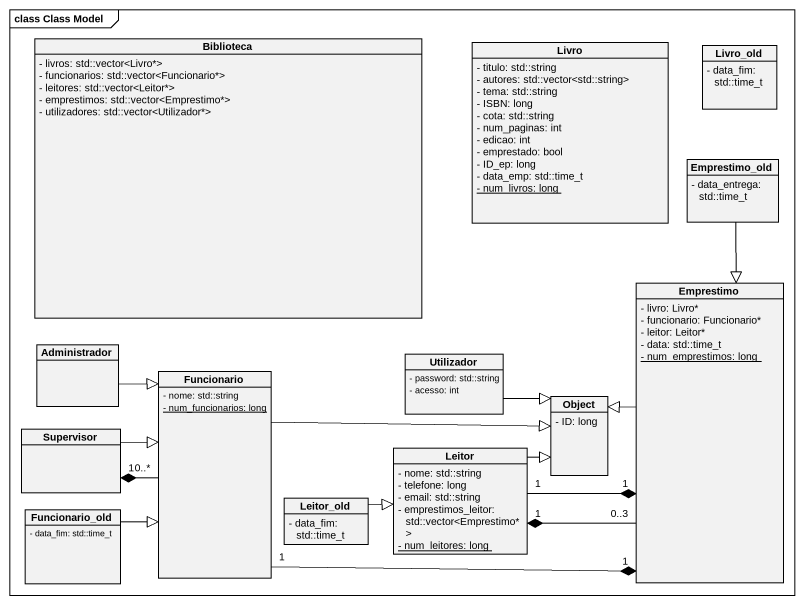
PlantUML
@startuml
mainframe class Class Model
hide circle
hide empty members
skinparam classAttributeIconSize 0
class Biblioteca {
  - livros: std::vector<Livro*>
  - funcionarios: std::vector<Funcionario*>
  - leitores: std::vector<Leitor*>
  - emprestimos: std::vector<Emprestimo*>
  - utilizadores: std::vector<Utilizador*>
}
class Livro {
  - titulo: std::string
  - autores: std::vector<std::string>
  - tema: std::string
  - ISBN: long
  - cota: std::string
  - num_paginas: int
  - edicao: int
  - emprestado: bool
  - ID_ep: long
  - data_emp: std::time_t
  {static} - num_livros: long
}
class Livro_old {
  - data_fim: std::time_t
}
class Emprestimo_old {
  - data_entrega: std::time_t
}
class Emprestimo {
  - livro: Livro*
  - funcionario: Funcionario*
  - leitor: Leitor*
  - data: std::time_t
  {static} - num_emprestimos: long
}
class Administrador
class Funcionario {
  - nome: std::string
  {static} - num_funcionarios: long
}
class Utilizador {
  - password: std::string
  - acesso: int
}
class Supervisor
class "Object" as Object_ {
  - ID: long
}
class Leitor {
  - nome: std::string
  - telefone: long
  - email: std::string
  - emprestimos_leitor: std::vector<Emprestimo*>
  {static} - num_leitores: long
}
class Funcionario_old {
  - data_fim: std::time_t
}
class Leitor_old {
  - data_fim: std::time_t
}
Emprestimo_old --|> Emprestimo
Emprestimo -left-|> Object_
Emprestimo "0..3" -left-* "1" Leitor
Administrador --|> Funcionario
Funcionario "1" -right-* "1" Emprestimo
Funcionario "0..*" -left-* "1" Supervisor
Funcionario -right-|> Object_
Utilizador -right-|> Object_
Supervisor -right-|> Funcionario
Leitor "1" -right-* "1" Emprestimo
Leitor -right-|> Object_
Funcionario_old -right-|> Funcionario
Leitor_old -right-|> Leitor
@enduml
